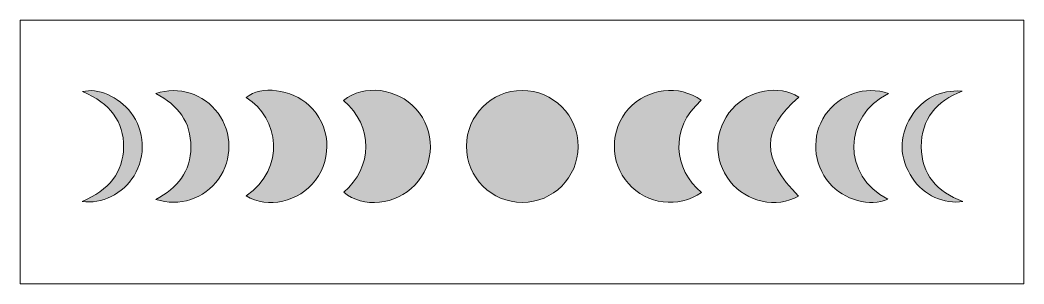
# Model space of a CAD drawing. Extents: x 290 to 960, y 452 to 628.
import ezdxf

# ---------------------------------------------------------------- set-up
doc = ezdxf.new("R2010")
doc.units = 0
doc.header["$MEASUREMENT"] = 0
doc.layers.add('Layer 1', color=7, linetype='Continuous', lineweight=0)

# ---------------------------------------------------------------- blocks, each defined once
blk = doc.blocks.new('Block_0')
at = {"layer": 'Layer 1', "true_color": 0x000000, "transparency": 33554687}
h = blk.add_hatch(color=18, dxfattribs=at)
h.dxf.hatch_style = 2
edge = h.paths.add_edge_path()
edge.add_spline(control_points=[(331.4, 507.05), (349.41, 514.23), (358.95, 526.95), (359.09, 543.23), (359.24, 560.28), (350.29, 572.39), (331.72, 580.27), (341.42, 583.08), (356.04, 576.78), (363.91, 566.4), (373.27, 554.05), (374.11, 537.46), (366.05, 524.17), (358.82, 512.26), (344.12, 504.78), (331.4, 507.05)], knot_values=[0, 0, 0, 0, 1, 1, 1, 2, 2, 2, 3, 3, 3, 4, 4, 4, 5, 5, 5, 5], degree=3, periodic=0)
h = blk.add_hatch(color=18, dxfattribs=at)
h.dxf.hatch_style = 2
edge = h.paths.add_edge_path()
edge.add_spline(control_points=[(380.61, 578.94), (396.01, 584.26), (412.63, 578.78), (422.17, 565.84), (431.69, 552.95), (431.8, 534.9), (422.45, 521.91), (413.04, 508.83), (396.26, 503.24), (380.65, 508.41), (395.14, 515.87), (403.88, 527.06), (403.99, 543.37), (404.1, 559.84), (395.67, 571.31), (380.61, 578.94)], knot_values=[0, 0, 0, 0, 1, 1, 1, 2, 2, 2, 3, 3, 3, 4, 4, 4, 5, 5, 5, 5], degree=3, periodic=0)
h = blk.add_hatch(color=18, dxfattribs=at)
h.dxf.hatch_style = 2
edge = h.paths.add_edge_path()
edge.add_spline(control_points=[(440.89, 510.68), (467.67, 529.4), (462.89, 562.57), (440.97, 576.33), (450.58, 584.58), (471.2, 582.02), (482.93, 571.12), (496.91, 558.14), (498.75, 536.4), (487.17, 521.18), (476.09, 506.62), (455.3, 501.9), (440.89, 510.68)], knot_values=[0, 0, 0, 0, 1, 1, 1, 2, 2, 2, 3, 3, 3, 4, 4, 4, 4], degree=3, periodic=0)
h = blk.add_hatch(color=18, dxfattribs=at)
h.dxf.hatch_style = 2
edge = h.paths.add_edge_path()
edge.add_spline(control_points=[(506.03, 513.13), (525.44, 529.71), (526.02, 557.19), (505.97, 574.43), (519.58, 585.31), (541.55, 582.74), (554.25, 568.78), (567.32, 554.4), (567.02, 532.04), (553.56, 517.94), (540.84, 504.61), (518.73, 502.37), (506.03, 513.13)], knot_values=[0, 0, 0, 0, 1, 1, 1, 2, 2, 2, 3, 3, 3, 4, 4, 4, 4], degree=3, periodic=0)
h = blk.add_hatch(color=18, dxfattribs=at)
h.dxf.hatch_style = 2
edge = h.paths.add_edge_path()
edge.add_spline(control_points=[(744.82, 513.03), (729.27, 502.25), (708.37, 504.93), (695.98, 518.97), (683.45, 533.17), (683.53, 554.77), (696.17, 568.76), (708.73, 582.68), (729.79, 585.17), (744.68, 574.51), (723.05, 555.81), (726.44, 528.1), (744.82, 513.03)], knot_values=[0, 0, 0, 0, 1, 1, 1, 2, 2, 2, 3, 3, 3, 4, 4, 4, 4], degree=3, periodic=0)
h = blk.add_hatch(color=18, dxfattribs=at)
h.dxf.hatch_style = 2
edge = h.paths.add_edge_path()
edge.add_spline(control_points=[(809.61, 510.58), (794.75, 502.25), (775.04, 506.49), (763.83, 520.43), (752.5, 534.52), (753.09, 555.26), (765.2, 568.68), (776.76, 581.49), (796.47, 585.03), (809.67, 576.66), (784.62, 554.73), (784.6, 535.36), (809.61, 510.58)], knot_values=[0, 0, 0, 0, 1, 1, 1, 2, 2, 2, 3, 3, 3, 4, 4, 4, 4], degree=3, periodic=0)
h = blk.add_hatch(color=18, dxfattribs=at)
h.dxf.hatch_style = 2
edge = h.paths.add_edge_path()
edge.add_spline(control_points=[(869.69, 579.01), (839.15, 564.4), (838.38, 523.69), (869.17, 508.59), (857.41, 503.08), (839.66, 508.07), (830.13, 519.22), (819.21, 532.01), (817.96, 550.98), (827.4, 564.72), (836.81, 578.4), (854.12, 584.44), (869.69, 579.01)], knot_values=[0, 0, 0, 0, 1, 1, 1, 2, 2, 2, 3, 3, 3, 4, 4, 4, 4], degree=3, periodic=0)
h = blk.add_hatch(color=18, dxfattribs=at)
h.dxf.hatch_style = 2
edge = h.paths.add_edge_path()
edge.add_spline(control_points=[(587.95, 543.92), (587.97, 564.41), (604.6, 581.04), (625.12, 581.08), (645.77, 581.13), (662.74, 564.1), (662.52, 543.54), (662.3, 522.92), (645.8, 506.46), (625.25, 506.36), (604.63, 506.26), (587.92, 523.07), (587.95, 543.92)], knot_values=[0, 0, 0, 0, 1, 1, 1, 2, 2, 2, 3, 3, 3, 4, 4, 4, 4], degree=3, periodic=0)
h = blk.add_hatch(color=18, dxfattribs=at)
h.dxf.hatch_style = 2
edge = h.paths.add_edge_path()
edge.add_spline(control_points=[(918.72, 580.67), (901.76, 573.96), (891.39, 562.14), (891.52, 543.49), (891.65, 525.1), (901.84, 513.36), (919.25, 507.05), (907.11, 504.82), (892.96, 511.27), (885.54, 522.56), (876.76, 535.9), (876.3, 549.9), (884.66, 563.47), (892.29, 575.87), (903.95, 581.53), (918.72, 580.67)], knot_values=[0, 0, 0, 0, 1, 1, 1, 2, 2, 2, 3, 3, 3, 4, 4, 4, 5, 5, 5, 5], degree=3, periodic=0)
at = {"layer": 'Layer 1'}
for points, knots in [([(290, 452), (290, 510.67), (290, 569.33), (290, 628), (513.33, 628), (736.67, 628), (960, 628), (960, 569.33), (960, 510.67), (960, 452), (736.67, 452), (513.33, 452), (290, 452)], [0, 0, 0, 0, 1, 1, 1, 2, 2, 2, 3, 3, 3, 4, 4, 4, 4]), ([(331.4, 507.05), (344.12, 504.78), (358.82, 512.26), (366.05, 524.17), (374.11, 537.46), (373.27, 554.05), (363.91, 566.4), (356.04, 576.78), (341.42, 583.08), (331.72, 580.27), (350.29, 572.39), (359.24, 560.28), (359.09, 543.23), (358.95, 526.95), (349.41, 514.23), (331.4, 507.05)], [0, 0, 0, 0, 1, 1, 1, 2, 2, 2, 3, 3, 3, 4, 4, 4, 5, 5, 5, 5]), ([(331.4, 507.05), (349.41, 514.23), (358.95, 526.95), (359.09, 543.23), (359.24, 560.28), (350.29, 572.39), (331.72, 580.27), (341.42, 583.08), (356.04, 576.78), (363.91, 566.4), (373.27, 554.05), (374.11, 537.46), (366.05, 524.17), (358.82, 512.26), (344.12, 504.78), (331.4, 507.05)], [0, 0, 0, 0, 1, 1, 1, 2, 2, 2, 3, 3, 3, 4, 4, 4, 5, 5, 5, 5]), ([(380.61, 578.94), (395.67, 571.31), (404.1, 559.84), (403.99, 543.37), (403.88, 527.06), (395.14, 515.87), (380.65, 508.41), (396.26, 503.24), (413.04, 508.83), (422.45, 521.91), (431.8, 534.9), (431.69, 552.95), (422.17, 565.84), (412.63, 578.78), (396.01, 584.26), (380.61, 578.94)], [0, 0, 0, 0, 1, 1, 1, 2, 2, 2, 3, 3, 3, 4, 4, 4, 5, 5, 5, 5]), ([(380.61, 578.94), (396.01, 584.26), (412.63, 578.78), (422.17, 565.84), (431.69, 552.95), (431.8, 534.9), (422.45, 521.91), (413.04, 508.83), (396.26, 503.24), (380.65, 508.41), (395.14, 515.87), (403.88, 527.06), (403.99, 543.37), (404.1, 559.84), (395.67, 571.31), (380.61, 578.94)], [0, 0, 0, 0, 1, 1, 1, 2, 2, 2, 3, 3, 3, 4, 4, 4, 5, 5, 5, 5]), ([(440.89, 510.68), (455.3, 501.9), (476.09, 506.62), (487.17, 521.18), (498.75, 536.4), (496.91, 558.14), (482.93, 571.12), (471.2, 582.02), (450.58, 584.58), (440.97, 576.33), (462.89, 562.57), (467.67, 529.4), (440.89, 510.68)], [0, 0, 0, 0, 1, 1, 1, 2, 2, 2, 3, 3, 3, 4, 4, 4, 4]), ([(440.89, 510.68), (467.67, 529.4), (462.89, 562.57), (440.97, 576.33), (450.58, 584.58), (471.2, 582.02), (482.93, 571.12), (496.91, 558.14), (498.75, 536.4), (487.17, 521.18), (476.09, 506.62), (455.3, 501.9), (440.89, 510.68)], [0, 0, 0, 0, 1, 1, 1, 2, 2, 2, 3, 3, 3, 4, 4, 4, 4]), ([(506.03, 513.13), (518.73, 502.37), (540.84, 504.61), (553.56, 517.94), (567.02, 532.04), (567.32, 554.4), (554.25, 568.78), (541.55, 582.74), (519.58, 585.31), (505.97, 574.43), (526.02, 557.19), (525.44, 529.71), (506.03, 513.13)], [0, 0, 0, 0, 1, 1, 1, 2, 2, 2, 3, 3, 3, 4, 4, 4, 4]), ([(506.03, 513.13), (525.44, 529.71), (526.02, 557.19), (505.97, 574.43), (519.58, 585.31), (541.55, 582.74), (554.25, 568.78), (567.32, 554.4), (567.02, 532.04), (553.56, 517.94), (540.84, 504.61), (518.73, 502.37), (506.03, 513.13)], [0, 0, 0, 0, 1, 1, 1, 2, 2, 2, 3, 3, 3, 4, 4, 4, 4]), ([(744.82, 513.03), (726.44, 528.1), (723.05, 555.81), (744.68, 574.51), (729.79, 585.17), (708.73, 582.68), (696.17, 568.76), (683.53, 554.77), (683.45, 533.17), (695.98, 518.97), (708.37, 504.93), (729.27, 502.25), (744.82, 513.03)], [0, 0, 0, 0, 1, 1, 1, 2, 2, 2, 3, 3, 3, 4, 4, 4, 4]), ([(744.82, 513.03), (729.27, 502.25), (708.37, 504.93), (695.98, 518.97), (683.45, 533.17), (683.53, 554.77), (696.17, 568.76), (708.73, 582.68), (729.79, 585.17), (744.68, 574.51), (723.05, 555.81), (726.44, 528.1), (744.82, 513.03)], [0, 0, 0, 0, 1, 1, 1, 2, 2, 2, 3, 3, 3, 4, 4, 4, 4]), ([(809.61, 510.58), (784.6, 535.36), (784.62, 554.73), (809.67, 576.66), (796.47, 585.03), (776.76, 581.49), (765.2, 568.68), (753.09, 555.26), (752.5, 534.52), (763.83, 520.43), (775.04, 506.49), (794.75, 502.25), (809.61, 510.58)], [0, 0, 0, 0, 1, 1, 1, 2, 2, 2, 3, 3, 3, 4, 4, 4, 4]), ([(809.61, 510.58), (794.75, 502.25), (775.04, 506.49), (763.83, 520.43), (752.5, 534.52), (753.09, 555.26), (765.2, 568.68), (776.76, 581.49), (796.47, 585.03), (809.67, 576.66), (784.62, 554.73), (784.6, 535.36), (809.61, 510.58)], [0, 0, 0, 0, 1, 1, 1, 2, 2, 2, 3, 3, 3, 4, 4, 4, 4]), ([(869.69, 579.01), (854.12, 584.44), (836.81, 578.4), (827.4, 564.72), (817.96, 550.98), (819.21, 532.01), (830.13, 519.22), (839.66, 508.07), (857.41, 503.08), (869.17, 508.59), (838.38, 523.69), (839.15, 564.4), (869.69, 579.01)], [0, 0, 0, 0, 1, 1, 1, 2, 2, 2, 3, 3, 3, 4, 4, 4, 4]), ([(869.69, 579.01), (839.15, 564.4), (838.38, 523.69), (869.17, 508.59), (857.41, 503.08), (839.66, 508.07), (830.13, 519.22), (819.21, 532.01), (817.96, 550.98), (827.4, 564.72), (836.81, 578.4), (854.12, 584.44), (869.69, 579.01)], [0, 0, 0, 0, 1, 1, 1, 2, 2, 2, 3, 3, 3, 4, 4, 4, 4]), ([(587.95, 543.92), (587.92, 523.07), (604.63, 506.26), (625.25, 506.36), (645.8, 506.46), (662.3, 522.92), (662.52, 543.54), (662.74, 564.1), (645.77, 581.13), (625.12, 581.08), (604.6, 581.04), (587.97, 564.41), (587.95, 543.92)], [0, 0, 0, 0, 1, 1, 1, 2, 2, 2, 3, 3, 3, 4, 4, 4, 4]), ([(587.95, 543.92), (587.97, 564.41), (604.6, 581.04), (625.12, 581.08), (645.77, 581.13), (662.74, 564.1), (662.52, 543.54), (662.3, 522.92), (645.8, 506.46), (625.25, 506.36), (604.63, 506.26), (587.92, 523.07), (587.95, 543.92)], [0, 0, 0, 0, 1, 1, 1, 2, 2, 2, 3, 3, 3, 4, 4, 4, 4]), ([(918.72, 580.67), (903.95, 581.53), (892.29, 575.87), (884.66, 563.47), (876.3, 549.9), (876.76, 535.9), (885.54, 522.56), (892.96, 511.27), (907.11, 504.82), (919.25, 507.05), (901.84, 513.36), (891.65, 525.1), (891.52, 543.49), (891.39, 562.14), (901.76, 573.96), (918.72, 580.67)], [0, 0, 0, 0, 1, 1, 1, 2, 2, 2, 3, 3, 3, 4, 4, 4, 5, 5, 5, 5]), ([(918.72, 580.67), (901.76, 573.96), (891.39, 562.14), (891.52, 543.49), (891.65, 525.1), (901.84, 513.36), (919.25, 507.05), (907.11, 504.82), (892.96, 511.27), (885.54, 522.56), (876.76, 535.9), (876.3, 549.9), (884.66, 563.47), (892.29, 575.87), (903.95, 581.53), (918.72, 580.67)], [0, 0, 0, 0, 1, 1, 1, 2, 2, 2, 3, 3, 3, 4, 4, 4, 5, 5, 5, 5])]:
    blk.add_open_spline(points, degree=3, knots=knots, dxfattribs=at)

msp = doc.modelspace()

# ---------------------------------------------------------------- block references
at = {"layer": 'Layer 1'}
msp.add_blockref('Block_0', (0, 0), dxfattribs=at)

doc.saveas('drawing.dxf')
